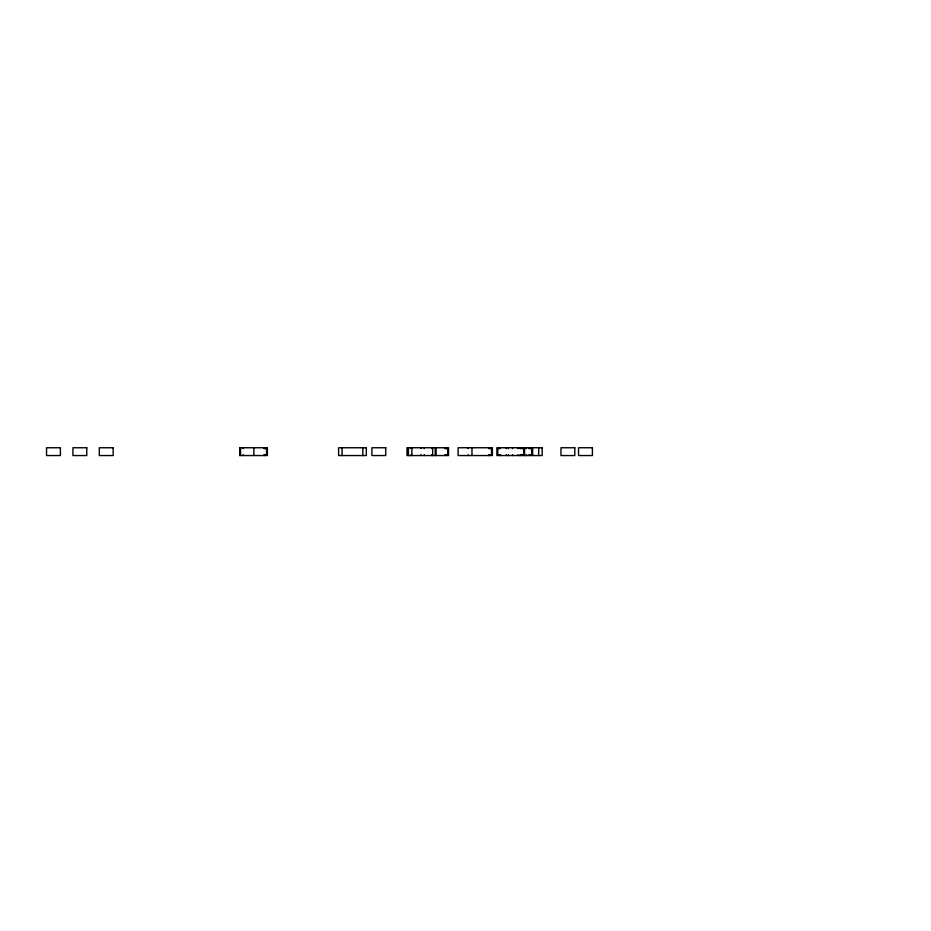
<?xml version="1.0" encoding="UTF-8"?>
<svg xmlns="http://www.w3.org/2000/svg" width="931" height="931" viewBox="0 0 931 931"><rect width="100%" height="100%" fill="white"/><g stroke="black" fill="none" stroke-linecap="round" stroke-linejoin="round"><path stroke-width="1.4" d="M538.7 447.753L538.7 455.55M532.625 447.753L532.625 455.55M529.169 447.753L529.169 448.626L531.764 448.626L531.764 454.677L529.169 454.677L529.169 455.55M526.446 447.753L526.446 448.626M526.446 454.677L526.446 455.55M524.584 447.753L524.584 455.55M521.116 447.753L521.116 448.626L523.711 448.626L523.711 454.677L521.116 454.677L521.116 455.55M520.092 447.753L520.092 448.626M520.092 454.677L520.092 455.55M517.927 447.753L517.927 448.626M517.927 454.677L517.927 455.55M512.597 447.753L512.597 448.626M512.597 454.677L512.597 455.55M508.396 447.753L508.396 448.626M508.396 454.677L508.396 455.55M506.243 447.753L506.243 448.626M506.243 454.677L506.243 455.55M500.343 447.753L500.343 448.626L497.748 448.626L497.748 454.677L500.343 454.677L500.343 455.55M488.915 447.753L488.915 448.626L491.521 448.626L491.521 454.677L488.915 454.677L488.915 455.55M471.959 447.753L471.959 455.55M468.153 447.753L468.153 448.626M468.153 454.677L468.153 455.55M445.053 447.753L445.053 448.626L447.648 448.626L447.648 454.677L445.053 454.677L445.053 455.55M436.127 447.753L436.127 455.55M435.254 447.753L435.254 455.55M432.659 447.753L432.659 455.55M431.798 447.753L431.798 448.626M431.798 454.677L431.798 455.55M424.28 447.753L424.28 448.626M424.28 454.677L424.28 455.55M420.859 447.753L420.859 448.626M420.859 454.677L420.859 455.55M411.886 447.753L411.886 455.55M411.025 447.753L411.025 448.626M411.025 454.677L411.025 455.55M408.43 447.753L408.43 455.55M362.834 447.753L362.834 455.55M342.061 447.753L342.061 455.55M263.927 447.753L263.927 448.626L266.522 448.626L266.522 454.677L263.927 454.677L263.927 455.55M253.849 447.753L253.849 455.55M243.154 447.753L243.154 448.626M243.154 454.677L243.154 455.55M240.559 448.626L240.559 454.677M240 447.753L240 455.55M60.399 447.753L46.55 447.753L46.55 455.55L60.399 455.55L60.399 447.753M86.781 447.753L72.932 447.753L72.932 455.55L86.781 455.55L86.781 447.753M113.163 447.753L99.314 447.753L99.314 455.55L113.163 455.55L113.163 447.753M267.383 447.753L239.698 447.753L239.698 455.55L267.383 455.55L267.383 447.753M366.302 447.753L338.605 447.753L338.605 455.55L366.302 455.55L366.302 447.753M385.748 447.753L371.911 447.753L371.911 455.55L385.748 455.55L385.748 447.753M448.521 447.753L407.01 447.753L407.01 455.55L448.521 455.55L448.521 447.753M492.383 447.753L458.11 447.753L458.11 455.55L492.383 455.55L492.383 447.753M542.168 447.753L496.886 447.753L496.886 455.55L542.168 455.55L542.168 447.753M574.811 447.753L560.962 447.753L560.962 455.55L574.811 455.55L574.811 447.753M592.395 447.753L578.547 447.753L578.547 455.55L592.395 455.55L592.395 447.753"/></g></svg>
